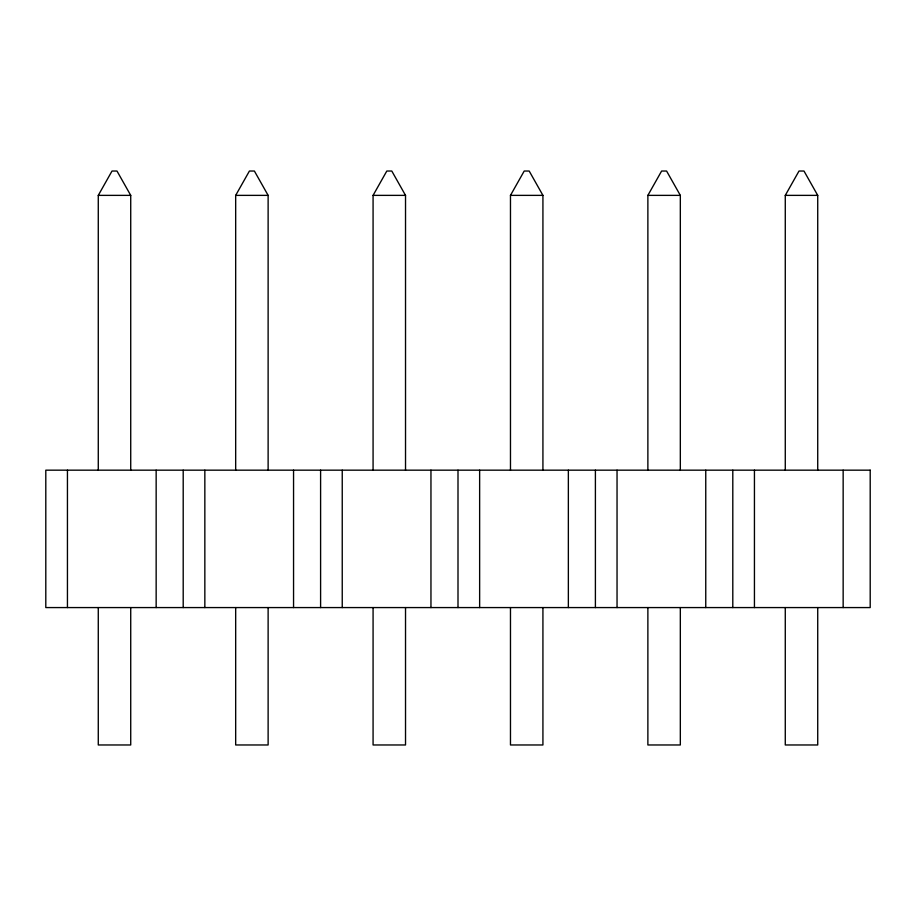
<?xml version="1.0" encoding="UTF-8"?>
<svg xmlns="http://www.w3.org/2000/svg" width="916" height="916" viewBox="0 0 916 916"><rect width="100%" height="100%" fill="white"/><g stroke="black" fill="none" stroke-linecap="round" stroke-linejoin="round"><path stroke-width="1.37" d="M98.275 470.171L98.275 195.371L112.015 171.029L116.985 171.029L130.725 195.371L130.725 470.171M235.675 470.171L235.675 195.371L249.415 171.029L254.385 171.029L268.125 195.371L268.125 470.171M373.075 470.171L373.075 195.371L386.815 171.029L391.785 171.029L405.525 195.371L405.525 470.171M510.475 470.171L510.475 195.371L524.215 171.029L529.185 171.029L542.925 195.371L542.925 470.171M647.875 470.171L647.875 195.371L661.615 171.029L666.585 171.029L680.325 195.371L680.325 470.171M785.275 470.171L785.275 195.371L799.015 171.029L803.985 171.029L817.725 195.371L817.725 470.171M98.275 195.371L130.725 195.371M235.675 195.371L268.125 195.371M373.075 195.371L405.525 195.371M510.475 195.371L542.925 195.371M647.875 195.371L680.325 195.371M785.275 195.371L817.725 195.371M843.155 470.171L843.155 607.571M817.725 607.571L817.725 744.971L785.275 744.971L785.275 607.571M754.44 470.171L754.44 607.571M732.8 470.171L732.8 607.571M705.755 470.171L705.755 607.571M680.325 607.571L680.325 744.971L647.875 744.971L647.875 607.571M617.04 470.171L617.04 607.571M595.4 470.171L595.4 607.571M568.355 470.171L568.355 607.571M542.925 607.571L542.925 744.971L510.475 744.971L510.475 607.571M479.64 470.171L479.64 607.571M458 470.171L458 607.571M430.955 470.171L430.955 607.571M405.525 607.571L405.525 744.971L373.075 744.971L373.075 607.571M342.24 470.171L342.24 607.571M320.6 470.171L320.6 607.571M293.555 470.171L293.555 607.571M268.125 607.571L268.125 744.971L235.675 744.971L235.675 607.571M204.841 470.171L204.841 607.571M183.2 470.171L183.2 607.571M156.155 470.171L156.155 607.571M130.725 607.571L130.725 744.971L98.275 744.971L98.275 607.571M67.441 470.171L67.441 607.571M870.2 470.171L45.8 470.171L45.8 607.571L870.2 607.571L870.2 470.171"/></g></svg>
